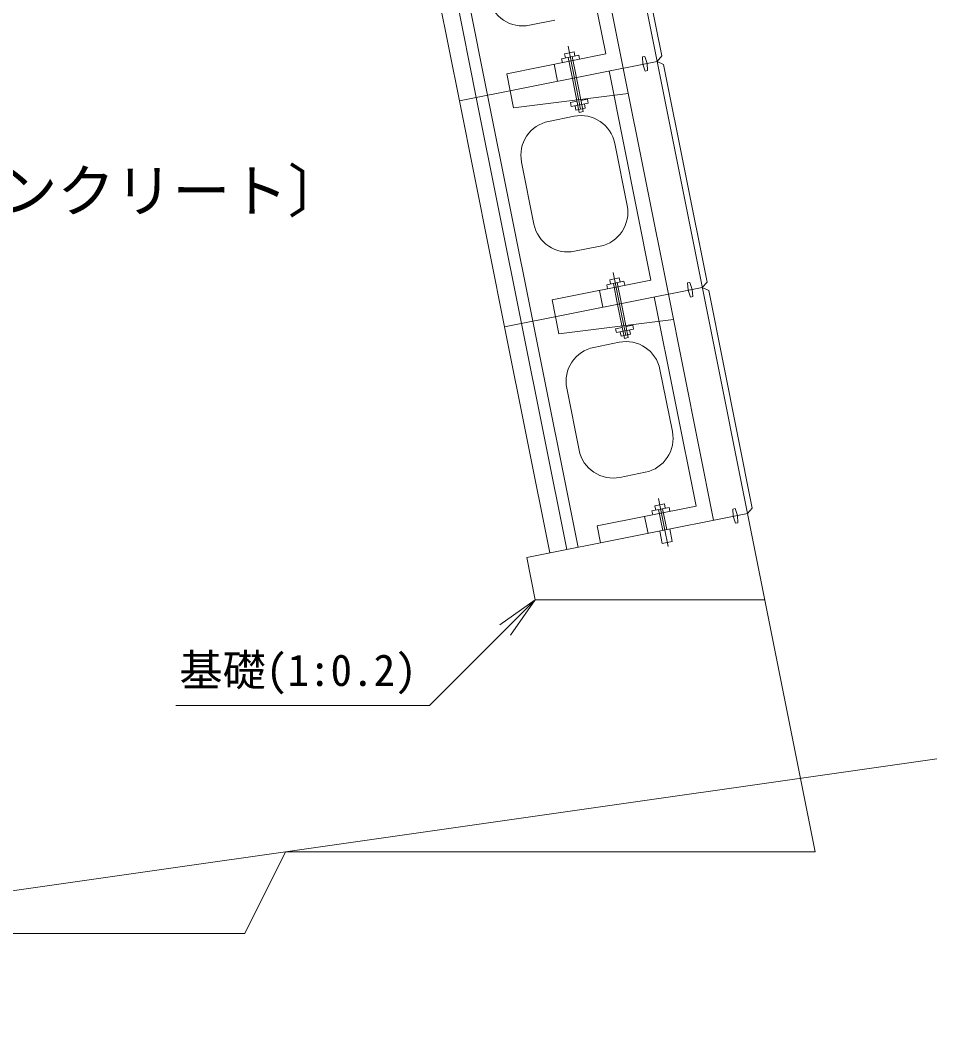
# Model space of a CAD drawing. Units: millimetres, scale not verified. Extents: x 4144 to 15866, y 2072 to 10087.
# Drawn here: x 6591 to 8500, y 4824 to 6926 of the extents above; entities that cross this region are included whole.
import ezdxf
from ezdxf.enums import TextEntityAlignment as Align

# ---------------------------------------------------------------- set-up
doc = ezdxf.new("R2010")
doc.units = ezdxf.units.MM
doc.layers.add('2', color=4, linetype='Continuous', lineweight=18)
doc.styles.add('ＭＳ ゴシック-5.0-0.0', font='')
doc.styles.get('ＭＳ ゴシック-5.0-0.0').set_extended_font_data('ＭＳ ゴシック-5.0-0.0')

msp = doc.modelspace()

# ---------------------------------------------------------------- linework, layer by layer
at = {"layer": '2', "color": 2}
for p, q in [((7635.455, 8252.702), (8247.051, 5194.722)), ((7411.883, 7228.974), (7506.019, 6758.296)), ((7917.862, 6840.666), (7506.019, 6758.296)), ((7506.019, 6758.296), (7600.154, 6287.617)), ((8011.998, 6369.987), (7600.154, 6287.617)), ((7600.154, 6287.617), (7694.29, 5816.938)), ((8106.134, 5899.308), (7646.6, 5807.4)), ((7646.6, 5807.4), (7664.218, 5719.308)), ((7664.218, 5719.308), (8142.134, 5719.308)), ((7144.144, 5194.722), (7059.22, 5024.874)), ((7144.144, 5194.722), (8247.051, 5194.722)), ((5955.206, 5024.874), (7059.22, 5024.874))]:
    msp.add_line(p, q, dxfattribs=at)
at = {"layer": '2'}
for p, q in [((7753.125, 7297.224), (7847.261, 6826.545)), ((7837.259, 7304.872), (7927.864, 6851.844)), ((7723.707, 7291.34), (7810.783, 6855.962)), ((7541.319, 6765.357), (7447.184, 7236.035)), ((7564.853, 6770.064), (7470.718, 7240.742)), ((7651.971, 6915.764), (7704.922, 6926.354)), ((7810.783, 6855.962), (7604.948, 6814.795)), ((7725.208, 6856.592), (7744.799, 6860.51)), ((7726.973, 6847.767), (7725.208, 6856.592)), ((7744.888, 6809.13), (7732.318, 6871.981)), ((7746.564, 6851.685), (7744.799, 6860.51)), ((7710.677, 6799.228), (7703.617, 6834.529)), ((7718.899, 6846.152), (7754.639, 6853.3)), ((7720.546, 6837.915), (7718.899, 6846.152)), ((7740.77, 6808.306), (7732.65, 6848.902)), ((7749.006, 6809.954), (7740.887, 6850.55)), ((7756.286, 6845.063), (7754.639, 6853.3)), ((7891.975, 6850.785), (7887.268, 6849.844)), ((7887.268, 6849.844), (7888.151, 6834.723)), ((7893.152, 6820.426), (7888.151, 6834.723)), ((7896.976, 6836.488), (7891.975, 6850.785)), ((7896.976, 6836.488), (7897.859, 6821.368)), ((7927.864, 6851.844), (7917.862, 6840.666)), ((7917.862, 6840.666), (7931.394, 6834.194)), ((7931.394, 6834.194), (8022, 6381.165)), ((7612.008, 6779.494), (7604.948, 6814.795)), ((7817.843, 6820.661), (7904.919, 6385.284)), ((7847.261, 6826.545), (7941.396, 6355.866)), ((7897.859, 6821.368), (7893.152, 6820.426)), ((7740.77, 6808.306), (7755.565, 6734.331)), ((7758.561, 6740.766), (7744.888, 6809.13)), ((7749.006, 6809.954), (7763.801, 6735.978)), ((7658.989, 6299.385), (7564.853, 6770.064)), ((7612.008, 6779.494), (7619.068, 6744.194)), ((7619.068, 6744.194), (7857.851, 6773.594)), ((7635.455, 6294.678), (7541.319, 6765.357)), ((7737.188, 6754.705), (7750.94, 6757.456)), ((7737.188, 6754.705), (7738.836, 6746.469)), ((7738.836, 6746.469), (7774.575, 6753.617)), ((7759.177, 6759.103), (7772.928, 6761.853)), ((7766.501, 6752.002), (7768.266, 6743.176)), ((7772.928, 6761.853), (7774.575, 6753.617)), ((7746.91, 6748.083), (7748.675, 6739.258)), ((7748.675, 6739.258), (7768.266, 6743.176)), ((7755.565, 6734.331), (7763.801, 6735.978)), ((7691.979, 6715.725), (7744.93, 6726.315)), ((7829.652, 6669.834), (7855.54, 6540.397)), ((7635.497, 6631.003), (7661.385, 6501.566)), ((7746.107, 6445.085), (7799.058, 6455.675)), ((7839.024, 6338.451), (7826.453, 6401.303)), ((7904.919, 6385.284), (7699.083, 6344.117)), ((7813.035, 6375.473), (7848.774, 6382.621)), ((7814.682, 6367.236), (7813.035, 6375.473)), ((7819.344, 6385.913), (7838.935, 6389.832)), ((7821.109, 6377.088), (7819.344, 6385.913)), ((7834.905, 6337.627), (7826.786, 6378.223)), ((7843.142, 6339.275), (7835.023, 6379.871)), ((7840.7, 6381.006), (7838.935, 6389.832)), ((7850.422, 6374.384), (7848.774, 6382.621)), ((7986.111, 6380.106), (7981.404, 6379.165)), ((7981.404, 6379.165), (7982.287, 6364.044)), ((7991.112, 6365.809), (7986.111, 6380.106)), ((8022, 6381.165), (8011.998, 6369.987)), ((8011.998, 6369.987), (8025.53, 6363.515)), ((7804.813, 6328.55), (7797.753, 6363.851)), ((7911.979, 6349.983), (7999.055, 5914.605)), ((7941.396, 6355.866), (8035.532, 5885.188)), ((7987.288, 6349.748), (7982.287, 6364.044)), ((7991.994, 6350.689), (7987.288, 6349.748)), ((7991.112, 6365.809), (7991.994, 6350.689)), ((8025.53, 6363.515), (8116.136, 5910.487)), ((7706.144, 6308.816), (7699.083, 6344.117)), ((7834.905, 6337.627), (7849.7, 6263.652)), ((7852.697, 6270.087), (7839.024, 6338.451)), ((7843.142, 6339.275), (7857.937, 6265.3)), ((7706.144, 6308.816), (7713.204, 6273.515)), ((7729.591, 5824), (7635.455, 6294.678)), ((7753.125, 5828.706), (7658.989, 6299.385)), ((7713.204, 6273.515), (7951.987, 6302.915)), ((7831.324, 6284.027), (7845.075, 6286.777)), ((7853.312, 6288.424), (7867.064, 6291.175)), ((7867.064, 6291.175), (7868.711, 6282.938)), ((7831.324, 6284.027), (7832.971, 6275.79)), ((7832.971, 6275.79), (7868.711, 6282.938)), ((7841.046, 6277.405), (7842.811, 6268.579)), ((7842.811, 6268.579), (7862.402, 6272.498)), ((7849.7, 6263.652), (7857.937, 6265.3)), ((7860.637, 6281.323), (7862.402, 6272.498)), ((7786.115, 6245.046), (7839.066, 6255.636)), ((7923.788, 6199.155), (7949.675, 6069.719)), ((7729.633, 6160.324), (7755.52, 6030.888)), ((7840.243, 5974.406), (7893.194, 5984.996)), ((7933.16, 5867.772), (7920.589, 5930.624)), ((7999.055, 5914.605), (7793.219, 5873.438)), ((7907.171, 5904.794), (7942.91, 5911.942)), ((7913.48, 5915.235), (7933.071, 5919.153)), ((7915.245, 5906.409), (7913.48, 5915.235)), ((7929.629, 5864.007), (7920.922, 5907.545)), ((7937.866, 5865.654), (7929.159, 5909.192)), ((7934.836, 5910.328), (7933.071, 5919.153)), ((7944.557, 5903.706), (7942.91, 5911.942)), ((8080.247, 5909.428), (8075.54, 5908.486)), ((8075.54, 5908.486), (8076.422, 5893.366)), ((8085.248, 5895.131), (8080.247, 5909.428)), ((8116.136, 5910.487), (8106.134, 5899.308)), ((7898.949, 5857.871), (7891.889, 5893.172)), ((7908.818, 5896.558), (7907.171, 5904.794)), ((8081.423, 5879.069), (8076.422, 5893.366)), ((8085.248, 5895.131), (8086.13, 5880.01)), ((7800.279, 5838.137), (7793.219, 5873.438)), ((7940.589, 5830.626), (7933.16, 5867.772)), ((7944.26, 5866.933), (7949.406, 5841.203)), ((8086.13, 5880.01), (8081.423, 5879.069)), ((7923.236, 5862.728), (7928.382, 5836.998)), ((7949.406, 5841.203), (7928.382, 5836.998)), ((7664.218, 5719.308), (7444.183, 5499.273)), ((7664.218, 5719.308), (7590.494, 5667.686)), ((7664.218, 5719.308), (7612.596, 5645.584)), ((7444.183, 5499.273), (6915.5, 5499.273)), ((8500.416, 5388.475), (4549.782, 4824.099))]:
    msp.add_line(p, q, dxfattribs=at)
for centre, start, end in [((7637.851, 6986.365), 191.30993, 281.30993), ((7759.051, 6655.713), 11.30993, 101.30993), ((7706.099, 6645.123), 101.30993, 191.30993), ((7784.938, 6526.277), 281.30993, 11.30993), ((7731.986, 6515.687), 191.30993, 281.30993), ((7800.235, 6174.444), 101.30993, 191.30993), ((7853.186, 6185.035), 11.30993, 101.30993), ((7879.074, 6055.598), 281.30993, 11.30993), ((7826.122, 6045.008), 191.30993, 281.30993)]:
    msp.add_arc(centre, 72, start, end, dxfattribs=at)

# ---------------------------------------------------------------- texts
at = {"layer": '2', "color": 7, "style": 'ＭＳ ゴシック-5.0-0.0'}
for s, height, p in [('〔堤体コンクリート〕', 87.98, (6068.71, 6500.821)), ('基礎(1:0.2)', 65.98, (6923, 5520.273))]:
    msp.add_text(s, height=height, dxfattribs=at).set_placement(p, align=Align.BOTTOM_LEFT)

doc.saveas('drawing.dxf')
